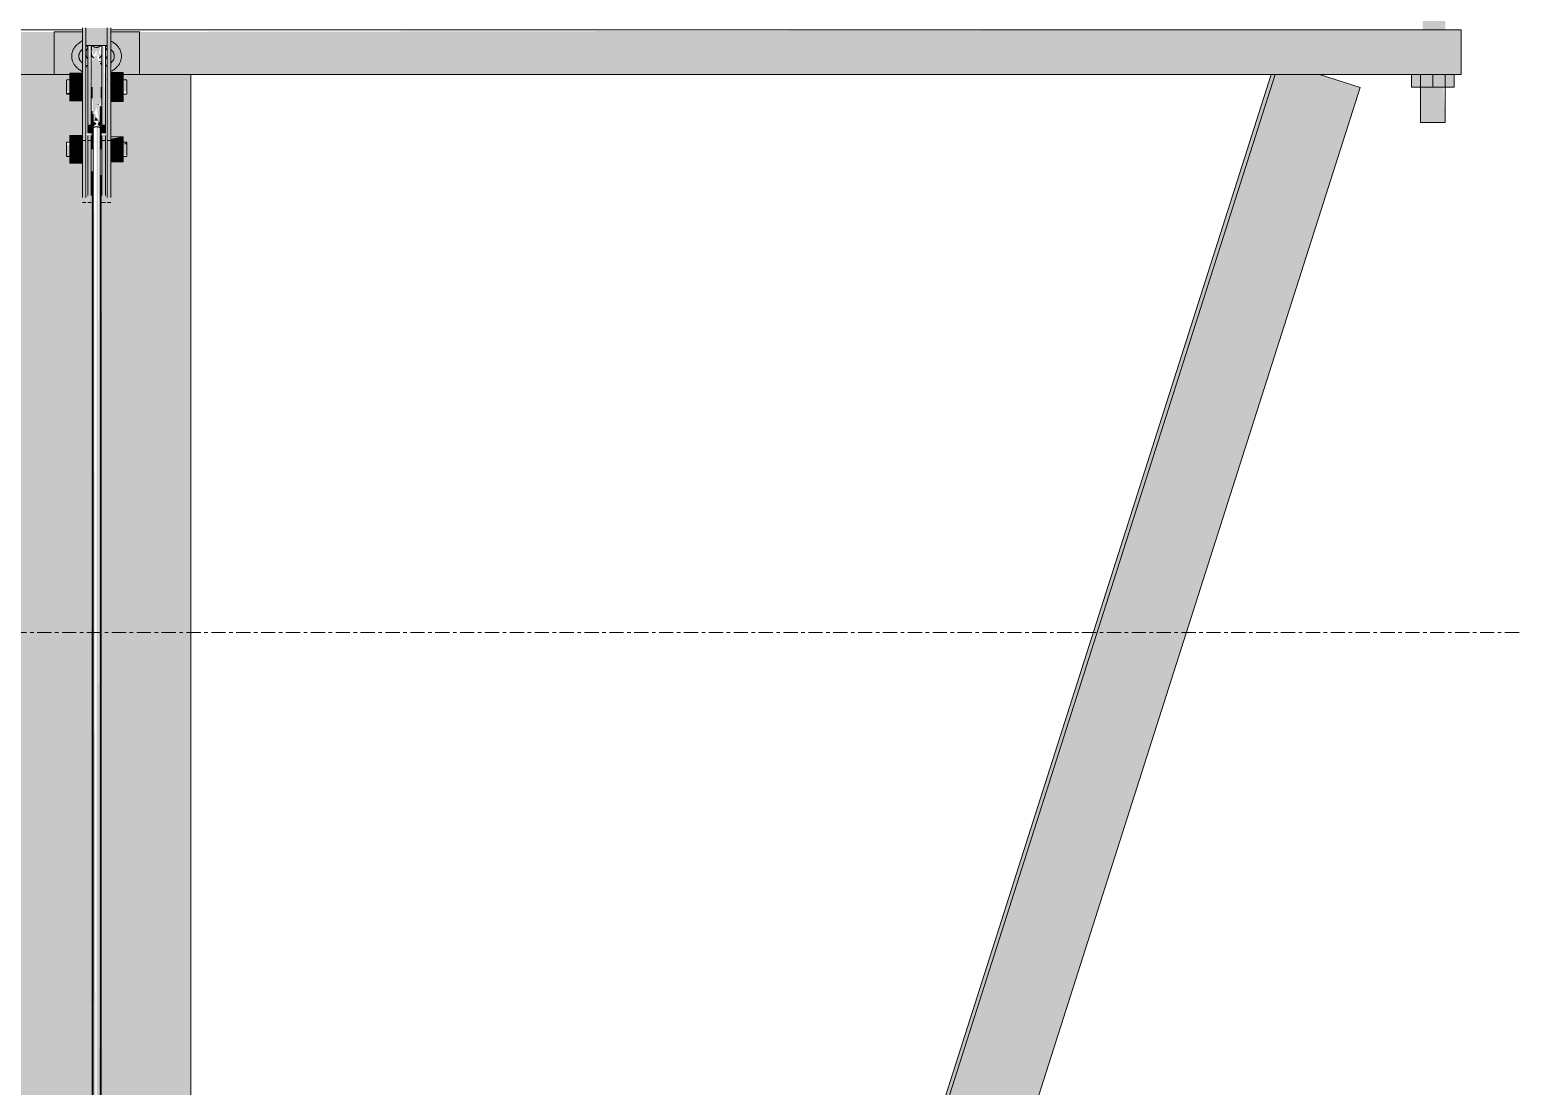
# Model space of a CAD drawing. Header units: inches. Extents: x 21380 to 98133, y -290 to 853.
# Drawn here: x 36581.2 to 36633.4, y 245.8 to 283 of the extents above; entities that cross this region are included whole.
import ezdxf

# ---------------------------------------------------------------- set-up
doc = ezdxf.new("R2010")
doc.units = ezdxf.units.IN
doc.header["$MEASUREMENT"] = 0
doc.linetypes.add('Grid Line 1_2_', pattern=[0.875, 0.5, -0.125, 0.125, -0.125])
doc.layers.add('A-FLOR-LEVL', color=51, linetype='Continuous', lineweight=9)
doc.layers.add('Q-SPCQ', color=91, linetype='Continuous', lineweight=9)

# ---------------------------------------------------------------- blocks, each defined once
blk = doc.blocks.new('Basketball_Backstop-Performance_Sports_Systems-3103-Ceiling_Hung - 27_-0_ to 27_-11 7_8_-706978-Building Section - East_West looking South')
at = {"layer": 'Q-SPCQ'}
h = blk.add_hatch(color=256, dxfattribs=at)
h.paths.add_polyline_path([(-24910.029, 279.687), (-24909.169, 279.687), (-24909.238, 280.937), (-24910.044, 280.937), (-24910.044, 279.687)], flags=0)
h.paths.add_polyline_path([(-24909.558, 282.955), (-24909.169, 282.955), (-24909.196, 284.763), (-24909.53, 284.859), (-24909.941, 284.795), (-24910.044, 284.75), (-24909.957, 282.955), (-24909.655, 282.955)], flags=0)
h = blk.add_hatch(color=256, dxfattribs=at)
h.paths.add_polyline_path([(-25004.607, 281.375), (-24958.107, 281.375), (-24958.107, 282.875), (-25004.607, 282.955), (-25004.607, 281.497)], flags=0)
h.paths.add_polyline_path([(-24951.405, 281.375), (-24908.607, 281.375), (-24908.607, 282.955), (-24955.107, 282.875), (-24955.107, 281.375), (-24953.294, 281.375)], flags=0)
h.paths.add_polyline_path([(-24956.424, 282.237), (-24956.55, 282.059), (-24956.522, 282.231), (-24956.509, 282.232)], flags=0)
h.paths.add_polyline_path([(-24956.424, 281.808), (-24956.509, 282.396), (-24956.799, 282.312), (-24956.794, 282.236), (-24956.612, 282.226), (-24956.607, 282.055), (-24956.548, 282.052), (-24956.444, 281.814)], flags=0)
h.paths.add_polyline_path([(-24956.701, 281.835), (-24956.68, 281.844), (-24956.799, 282.237), (-24956.794, 281.99), (-24956.704, 281.839)], flags=0)
h.paths.add_polyline_path([(-24956.299, 281.915), (-24956.237, 282.125), (-24956.299, 281.937)], flags=0)
h = blk.add_hatch(color=256, dxfattribs=at)
h.paths.add_polyline_path([(-24958.107, 281.375), (-24957.112, 281.425), (-24957.112, 282.875), (-24958.107, 282.875), (-24958.107, 281.497)], flags=0)
h.paths.add_polyline_path([(-24955.107, 281.375), (-24955.107, 282.875), (-24956.112, 282.875), (-24956.082, 281.443), (-24955.674, 281.375)], flags=0)
h.paths.add_polyline_path([(-24956.298, 281.623), (-24956.237, 281.692), (-24956.299, 281.623)], flags=0)
for points in [[(-24956.987, 280.229), (-24956.987, 283.015), (-24957.112, 283.015), (-24957.112, 280.229)], [(-24956.237, 282.396), (-24956.237, 283.015), (-24956.987, 283.015), (-24956.987, 282.396)], [(-24956.112, 280.229), (-24956.112, 283.015), (-24956.237, 283.015), (-24956.237, 280.229)], [(-24956.799, 279.612), (-24956.869, 282.396), (-24956.924, 282.396), (-24956.924, 279.612)], [(-24956.424, 279.612), (-24956.299, 279.612), (-24956.369, 282.396), (-24956.424, 282.396), (-24956.424, 280)], [(-24957.112, 281.295), (-24957.112, 281.425), (-24957.549, 281.425), (-24957.549, 281.295)], [(-24957.112, 280.807), (-24957.112, 281.295), (-24957.549, 281.295), (-24957.549, 280.807)], [(-24956.424, 281.687), (-24956.424, 281.808), (-24956.5, 281.773)], [(-24956.112, 281.19), (-24955.674, 281.19), (-24955.674, 281.443), (-24956.112, 281.443)], [(-24952.627, 164.313), (-24952.492, 164.314), (-24915.16, 281.375), (-24915.294, 281.375), (-24952.626, 164.314)], [(-24909.607, 280.937), (-24909.607, 281.375), (-24910.357, 281.375), (-24910.357, 280.937)], [(-24909.607, 280.937), (-24908.857, 280.937), (-24908.857, 281.375), (-24909.607, 281.375)], [(-24957.112, 280.45), (-24957.112, 280.807), (-24957.549, 280.807), (-24957.549, 280.45)], [(-24955.674, 280.685), (-24955.674, 281.19), (-24956.112, 281.19), (-24956.112, 280.685), (-24955.792, 280.685)], [(-24957.549, 280.696), (-24957.549, 280.761), (-24957.674, 280.696)], [(-24956.544, 280.288), (-24956.528, 280.366), (-24956.583, 280.32), (-24956.548, 280.288)], [(-24955.674, 280.432), (-24955.674, 280.685), (-24956.112, 280.685), (-24956.112, 280.432), (-24955.792, 280.432)], [(-24956.987, 279.493), (-24956.987, 280.229), (-24957.112, 280.229), (-24957.112, 279.493)], [(-24956.763, 279.579), (-24956.737, 279.749), (-24956.763, 279.749)], [(-24956.237, 279.493), (-24956.112, 279.493), (-24956.112, 280.229), (-24956.237, 280.229), (-24956.237, 279.828)], [(-24957.549, 278.881), (-24957.112, 278.881), (-24957.112, 279.238), (-24957.549, 279.238), (-24957.549, 279.055)], [(-24956.987, 277.141), (-24957.005, 279.493), (-24957.112, 279.493), (-24957.112, 277.141)], [(-24956.799, 279.314), (-24956.799, 279.612), (-24956.924, 279.612), (-24956.924, 279.314)], [(-24956.799, 277.126), (-24956.799, 279.314), (-24956.924, 279.235), (-24956.924, 277.126)], [(-24956.424, 279.314), (-24956.299, 279.314), (-24956.299, 279.612), (-24956.424, 279.612)], [(-24956.299, 277.126), (-24956.299, 279.314), (-24956.424, 279.235), (-24956.424, 277.126)], [(-24956.112, 277.141), (-24956.13, 279.493), (-24956.237, 279.493), (-24956.237, 277.141)], [(-24957.549, 278.393), (-24957.112, 278.393), (-24957.112, 278.881), (-24957.549, 278.881), (-24957.549, 278.662)], [(-24955.674, 278.75), (-24955.674, 279.187), (-24956.112, 279.121), (-24956.112, 278.75), (-24955.792, 278.75)], [(-24955.674, 278.312), (-24955.674, 278.75), (-24956.112, 278.75), (-24956.112, 278.312), (-24955.792, 278.312)], [(-24955.549, 278.927), (-24955.549, 278.991), (-24955.674, 278.927)], [(-24957.112, 278.262), (-24957.112, 278.393), (-24957.549, 278.393), (-24957.549, 278.262)]]:
    blk.add_hatch(color=256, dxfattribs=at).paths.add_polyline_path(points, flags=0)
h = blk.add_hatch(color=256, dxfattribs=at)
h.paths.add_polyline_path([(-24956.612, 282.226), (-24956.799, 282.237), (-24956.701, 282.059)], flags=0)
h.paths.add_polyline_path([(-24956.548, 282.052), (-24956.522, 282.231), (-24956.612, 282.226), (-24956.55, 282.059)], flags=0)
h.paths.add_polyline_path([(-24956.719, 279.931), (-24956.548, 280.4), (-24956.424, 280.276), (-24956.424, 281.687), (-24956.522, 281.798), (-24956.612, 282.055), (-24956.695, 281.998), (-24956.725, 281.875), (-24956.799, 281.875), (-24956.741, 280)], flags=0)
h = blk.add_hatch(color=256, dxfattribs=at)
h.paths.add_polyline_path([(-24956.737, 157.563), (-24956.737, 160.188), (-24959.822, 160.188), (-24959.806, 157.563), (-24957.248, 157.563)], flags=0)
h.paths.add_polyline_path([(-24956.487, 157.563), (-24953.391, 157.563), (-24953.407, 160.188), (-24956.487, 160.188), (-24956.487, 159.431)], flags=0)
h.paths.add_polyline_path([(-24956.799, 208.884), (-24956.737, 209.069), (-24956.799, 209.069)], flags=0)
h.paths.add_polyline_path([(-24959.709, 164.313), (-24956.737, 164.314), (-24956.799, 208.559), (-24956.924, 208.559), (-24956.987, 208.574), (-24957.112, 208.574), (-24957.112, 209.695), (-24957.549, 209.695), (-24957.549, 209.942), (-24957.674, 210.006), (-24957.674, 210.425), (-24957.549, 210.425), (-24957.464, 210.671), (-24957.112, 210.698), (-24957.112, 211.694), (-24956.987, 211.694), (-24956.987, 211.919), (-24957.112, 211.919), (-24957.112, 213.056), (-24956.799, 213.14), (-24956.768, 224.759), (-24958.263, 224.755), (-24959.919, 224.751), (-24959.886, 164.313), (-24959.806, 164.313)], flags=0)
h.paths.add_polyline_path([(-24955.792, 164.313), (-24953.294, 164.314), (-24953.333, 224.797), (-24954.362, 224.75), (-24956.455, 224.75), (-24956.424, 213.056), (-24956.112, 213.056), (-24956.112, 211.919), (-24956.237, 211.919), (-24956.237, 211.694), (-24956.112, 211.641), (-24956.112, 210.621), (-24955.674, 210.621), (-24955.674, 210.425), (-24955.549, 210.36), (-24955.549, 209.942), (-24955.674, 209.942), (-24955.749, 209.746), (-24956.112, 209.746), (-24956.127, 208.574), (-24956.237, 208.574), (-24956.299, 208.559), (-24956.424, 208.559), (-24956.356, 164.313)], flags=0)
h.paths.add_polyline_path([(-24956.987, 210.425), (-24956.924, 210.425), (-24956.987, 210.554)], flags=0)
h.paths.add_polyline_path([(-24956.299, 210.425), (-24956.237, 210.426), (-24956.299, 210.474)], flags=0)
h.paths.add_polyline_path([(-24956.799, 210.933), (-24956.768, 210.944), (-24956.799, 210.944)], flags=0)
h.paths.add_polyline_path([(-24956.17, 213.766), (-24956.391, 213.831), (-24956.202, 213.933)], flags=0)
h.paths.add_polyline_path([(-24956.799, 277.451), (-24956.768, 277.636), (-24956.799, 277.636)], flags=0)
h.paths.add_polyline_path([(-24958.98, 225.187), (-24958.496, 225.239), (-24956.768, 225.25), (-24956.799, 277.126), (-24956.924, 277.141), (-24956.987, 277.141), (-24957.112, 277.141), (-24957.112, 278.262), (-24957.549, 278.262), (-24957.549, 278.509), (-24957.674, 278.573), (-24957.674, 278.991), (-24957.549, 279.055), (-24957.464, 279.238), (-24957.112, 279.238), (-24957.112, 280.45), (-24957.549, 280.45), (-24957.549, 280.696), (-24957.674, 280.761), (-24957.674, 281.179), (-24957.549, 281.179), (-24957.549, 281.375), (-24959.919, 281.375), (-24959.844, 225.245), (-24959.059, 225.195)], flags=0)
h.paths.add_polyline_path([(-24955.124, 225.189), (-24954.95, 225.245), (-24953.294, 225.249), (-24953.294, 281.375), (-24955.674, 281.375), (-24955.674, 281.179), (-24955.549, 281.114), (-24955.549, 280.696), (-24955.674, 280.685), (-24955.754, 280.432), (-24956.112, 280.432), (-24956.112, 279.187), (-24955.674, 279.187), (-24955.674, 278.991), (-24955.549, 278.927), (-24955.549, 278.509), (-24955.674, 278.509), (-24955.749, 278.312), (-24956.112, 278.312), (-24956.112, 277.141), (-24956.237, 277.141), (-24956.299, 277.126), (-24956.424, 277.126), (-24956.455, 225.242), (-24955.222, 225.192)], flags=0)
h.paths.add_polyline_path([(-24957.518, 225.2), (-24957.985, 225.226), (-24957.735, 225.202)], flags=0)
h.paths.add_polyline_path([(-24956.799, 279.5), (-24956.763, 279.579), (-24956.799, 279.511)], flags=0)
h = blk.add_hatch(color=256, dxfattribs=at)
h.paths.add_polyline_path([(-24956.299, 281.179), (-24956.237, 281.179), (-24956.299, 281.312)], flags=0)
h.paths.add_polyline_path([(-24956.987, 281.179), (-24956.924, 281.179), (-24956.987, 281.197)], flags=0)
h = blk.add_hatch(color=256, dxfattribs=at)
h.paths.add_polyline_path([(-24951.508, 157.563), (-24950.671, 160.188), (-24953.391, 160.188), (-24953.391, 157.563)], flags=0)
h.paths.add_polyline_path([(-24952.493, 164.313), (-24949.355, 164.314), (-24912.168, 280.918), (-24913.591, 281.375), (-24915.16, 281.375), (-24952.492, 164.314)], flags=0)
h = blk.add_hatch(color=256, dxfattribs=at)
h.paths.add_polyline_path([(-24955.674, 280.761), (-24955.549, 280.812), (-24955.549, 281.179), (-24955.674, 281.111), (-24955.674, 280.764)], flags=0)
h.paths.add_polyline_path([(-24956.987, 280.761), (-24956.924, 280.834), (-24956.987, 280.796)], flags=0)
h.paths.add_polyline_path([(-24956.299, 280.761), (-24956.237, 280.812), (-24956.299, 280.779)], flags=0)
h.paths.add_polyline_path([(-24957.674, 280.761), (-24957.549, 280.816), (-24957.549, 281.179), (-24957.674, 281.114), (-24957.674, 280.807)], flags=0)
h = blk.add_hatch(color=256, dxfattribs=at)
h.paths.add_polyline_path([(-24956.987, 280.208), (-24956.924, 280.276), (-24956.987, 280.229)], flags=0)
h.paths.add_polyline_path([(-24956.299, 280.208), (-24956.237, 280.276), (-24956.299, 280.229)], flags=0)
h = blk.add_hatch(color=256, dxfattribs=at)
h.paths.add_polyline_path([(-24956.612, 210.929), (-24956.487, 210.944), (-24956.55, 279.596), (-24956.612, 279.649), (-24956.612, 213.14)], flags=0)
h.paths.add_polyline_path([(-24956.487, 279.643), (-24956.549, 280.288), (-24956.612, 280.254), (-24956.524, 279.735), (-24956.487, 279.643)], flags=0)
h = blk.add_hatch(color=256, dxfattribs=at)
h.paths.add_polyline_path([(-24956.694, 279.749), (-24956.53, 279.749), (-24956.64, 279.882), (-24956.676, 279.793)], flags=0)
h.paths.add_polyline_path([(-24956.799, 279.489), (-24956.612, 279.649), (-24956.703, 279.726), (-24956.749, 279.612)], flags=0)
h.paths.add_polyline_path([(-24956.424, 279.489), (-24956.53, 279.749), (-24956.568, 279.612)], flags=0)
h = blk.add_hatch(color=256, dxfattribs=at)
h.paths.add_polyline_path([(-24956.612, 210.929), (-24956.7, 279.574), (-24956.737, 279.489), (-24956.672, 210.944), (-24956.612, 210.929)], flags=0)
h.paths.add_polyline_path([(-24956.737, 279.643), (-24956.612, 279.951), (-24956.694, 280.013), (-24956.737, 279.749)], flags=0)
h = blk.add_hatch(color=256, dxfattribs=at)
h.paths.add_polyline_path([(-24955.674, 278.509), (-24955.549, 278.573), (-24955.549, 278.927), (-24955.674, 278.871), (-24955.674, 278.532)], flags=0)
h.paths.add_polyline_path([(-24957.549, 278.509), (-24957.549, 278.927), (-24957.674, 278.875), (-24957.674, 278.509)], flags=0)
h = blk.add_hatch(color=256, dxfattribs=at)
h.paths.add_polyline_path([(-24956.487, 278.68), (-24956.461, 278.75), (-24956.487, 278.681)], flags=0)
h.paths.add_polyline_path([(-24956.476, 278.694), (-24956.476, 278.75), (-24956.476, 278.711)], flags=0)
for p, q in [((-25004.607, 282.955), (-24957.112, 282.955)), ((-24958.107, 282.875), (-24958.107, 281.375)), ((-24957.112, 282.875), (-24958.107, 282.875)), ((-24957.112, 280.229), (-24957.112, 283.015)), ((-24956.987, 283.015), (-24956.987, 280.229)), ((-24956.237, 280.229), (-24956.237, 283.015)), ((-24956.112, 283.015), (-24956.112, 280.229)), ((-24956.112, 282.955), (-24908.607, 282.955)), ((-24955.107, 282.875), (-24956.112, 282.875)), ((-24955.107, 281.375), (-24955.107, 282.875)), ((-24908.607, 282.955), (-24908.607, 281.375)), ((-24956.237, 282.396), (-24956.987, 282.396)), ((-24956.924, 279.612), (-24956.924, 282.408)), ((-24956.799, 282.408), (-24956.799, 279.612)), ((-24956.424, 279.612), (-24956.424, 282.408)), ((-24956.299, 282.408), (-24956.299, 279.612)), ((-24959.919, 281.375), (-24957.553, 281.375)), ((-24957.549, 281.295), (-24957.549, 281.425)), ((-24957.549, 281.425), (-24957.112, 281.425)), ((-24957.549, 280.807), (-24957.549, 281.295)), ((-24957.549, 281.295), (-24957.112, 281.295)), ((-24956.112, 281.443), (-24955.674, 281.443)), ((-24955.674, 281.443), (-24955.674, 281.19)), ((-24955.671, 281.375), (-24953.294, 281.375)), ((-24908.607, 281.375), (-24953.294, 281.375)), ((-24953.294, 224.989), (-24953.294, 281.375)), ((-24915.294, 281.375), (-24952.626, 164.314)), ((-24915.16, 281.375), (-24952.492, 164.314)), ((-24913.591, 281.375), (-24912.168, 280.918)), ((-24910.357, 281.375), (-24910.357, 280.937)), ((-24910.044, 281.375), (-24910.044, 279.687)), ((-24909.607, 280.937), (-24909.607, 281.375)), ((-24909.169, 279.687), (-24909.169, 281.375)), ((-24908.857, 281.375), (-24908.857, 280.937)), ((-24957.112, 281.187), (-24957.674, 281.187)), ((-24957.674, 280.761), (-24957.674, 281.179)), ((-24957.549, 280.45), (-24957.549, 280.807)), ((-24957.549, 280.807), (-24957.112, 280.807)), ((-24956.768, 280.937), (-24956.768, 280.545)), ((-24956.455, 280.545), (-24956.455, 280.937)), ((-24956.112, 281.19), (-24955.674, 281.19)), ((-24955.549, 281.187), (-24956.112, 281.187)), ((-24955.674, 281.19), (-24955.674, 280.685)), ((-24955.549, 281.179), (-24955.549, 280.761)), ((-24912.168, 280.918), (-24949.355, 164.314)), ((-24909.607, 280.937), (-24910.357, 280.937)), ((-24908.857, 280.937), (-24909.607, 280.937)), ((-24957.674, 280.696), (-24957.674, 280.761)), ((-24957.674, 280.687), (-24957.112, 280.687)), ((-24957.549, 280.45), (-24957.112, 280.45)), ((-24956.487, 279.643), (-24956.487, 280.276)), ((-24956.112, 280.687), (-24955.549, 280.687)), ((-24956.112, 280.685), (-24955.674, 280.685)), ((-24955.674, 280.432), (-24956.112, 280.432)), ((-24955.674, 280.685), (-24955.674, 280.432)), ((-24955.549, 280.761), (-24955.549, 280.696)), ((-24957.112, 279.482), (-24957.112, 280.229)), ((-24956.987, 280.229), (-24956.987, 279.482)), ((-24956.768, 280.087), (-24956.768, 279.566)), ((-24956.737, 279.987), (-24956.737, 279.643)), ((-24956.455, 279.566), (-24956.455, 280.241)), ((-24956.237, 279.482), (-24956.237, 280.229)), ((-24956.112, 280.229), (-24956.112, 279.482)), ((-24957.549, 278.881), (-24957.549, 279.238)), ((-24957.549, 279.238), (-24957.112, 279.238)), ((-24957.112, 277.058), (-24957.112, 279.495)), ((-24956.987, 279.495), (-24956.987, 277.058)), ((-24956.924, 279.314), (-24956.924, 279.612)), ((-24956.924, 277.126), (-24956.924, 279.235)), ((-24956.799, 279.612), (-24956.799, 279.314)), ((-24956.799, 279.235), (-24956.799, 277.126)), ((-24956.768, 279.515), (-24956.768, 278.75)), ((-24956.737, 279.542), (-24956.737, 210.698)), ((-24956.487, 210.698), (-24956.487, 279.542)), ((-24956.455, 278.75), (-24956.455, 279.515)), ((-24956.424, 279.314), (-24956.424, 279.612)), ((-24956.424, 277.126), (-24956.424, 279.235)), ((-24956.299, 279.612), (-24956.299, 279.314)), ((-24956.299, 279.235), (-24956.299, 277.126)), ((-24956.237, 277.058), (-24956.237, 279.495)), ((-24956.112, 279.495), (-24956.112, 277.058)), ((-24909.169, 279.687), (-24910.044, 279.687)), ((-24957.182, 279), (-24957.674, 279)), ((-24957.674, 278.927), (-24957.674, 278.991)), ((-24957.674, 278.509), (-24957.674, 278.927)), ((-24957.549, 278.393), (-24957.549, 278.881)), ((-24957.549, 278.881), (-24957.112, 278.881)), ((-24957.112, 279.062), (-24956.987, 279.062)), ((-24956.924, 279.062), (-24956.799, 279.062)), ((-24956.424, 279.062), (-24956.299, 279.062)), ((-24956.237, 279.062), (-24956.112, 279.062)), ((-24956.112, 279.187), (-24955.674, 279.187)), ((-24955.674, 278.75), (-24956.112, 278.75)), ((-24955.549, 279), (-24956.041, 279)), ((-24955.674, 279.187), (-24955.674, 278.75)), ((-24955.674, 278.75), (-24955.674, 278.312)), ((-24955.549, 278.991), (-24955.549, 278.927)), ((-24955.549, 278.927), (-24955.549, 278.509)), ((-24957.674, 278.5), (-24957.112, 278.5)), ((-24957.549, 278.262), (-24957.549, 278.393)), ((-24957.112, 278.393), (-24957.549, 278.393)), ((-24957.549, 278.262), (-24957.112, 278.262)), ((-24956.112, 278.5), (-24955.549, 278.5)), ((-24956.112, 278.312), (-24955.674, 278.312)), ((-24956.768, 277.965), (-24956.768, 211.459)), ((-24956.455, 210.936), (-24956.455, 277.835)), ((-24957.112, 276.875), (-24956.987, 276.875)), ((-24956.924, 276.875), (-24956.799, 276.875)), ((-24956.424, 276.875), (-24956.299, 276.875)), ((-24956.237, 276.875), (-24956.112, 276.875))]:
    blk.add_line(p, q, dxfattribs=at)
at = {"layer": 'Q-SPCQ', "flags": 128}
for points in [[(-24957.11, 282.56), (-24957.138, 282.545), (-24957.165, 282.53), (-24957.191, 282.513), (-24957.217, 282.496), (-24957.241, 282.478), (-24957.265, 282.459), (-24957.287, 282.439), (-24957.309, 282.418), (-24957.33, 282.397), (-24957.35, 282.375), (-24957.368, 282.352), (-24957.385, 282.328), (-24957.402, 282.304), (-24957.416, 282.28), (-24957.43, 282.254), (-24957.442, 282.228), (-24957.453, 282.202), (-24957.462, 282.175), (-24957.47, 282.148), (-24957.477, 282.12), (-24957.482, 282.092), (-24957.485, 282.064), (-24957.486, 282.036), (-24957.487, 282.02)], [(-24956.986, 282.343), (-24956.965, 282.353), (-24956.943, 282.362), (-24956.921, 282.371)], [(-24956.794, 282.236), (-24956.794, 282.25), (-24956.794, 282.265), (-24956.794, 282.28), (-24956.794, 282.296), (-24956.794, 282.312), (-24956.794, 282.329), (-24956.794, 282.347), (-24956.794, 282.365), (-24956.794, 282.384), (-24956.794, 282.403)], [(-24956.794, 282.389), (-24956.794, 282.37), (-24956.794, 282.352), (-24956.794, 282.334), (-24956.794, 282.317), (-24956.794, 282.3), (-24956.794, 282.284), (-24956.794, 282.269), (-24956.794, 282.254), (-24956.794, 282.24)], [(-24956.766, 282.396), (-24956.76, 282.39), (-24956.753, 282.384), (-24956.747, 282.379), (-24956.739, 282.374), (-24956.732, 282.369), (-24956.725, 282.364), (-24956.717, 282.36), (-24956.709, 282.356), (-24956.701, 282.352), (-24956.693, 282.348), (-24956.685, 282.345), (-24956.677, 282.342), (-24956.668, 282.34), (-24956.66, 282.338), (-24956.651, 282.336), (-24956.642, 282.335), (-24956.634, 282.334), (-24956.625, 282.333), (-24956.616, 282.333), (-24956.607, 282.333), (-24956.598, 282.333), (-24956.59, 282.334), (-24956.581, 282.335), (-24956.572, 282.336), (-24956.564, 282.338), (-24956.555, 282.34), (-24956.547, 282.343), (-24956.538, 282.345), (-24956.53, 282.348), (-24956.522, 282.352), (-24956.514, 282.356), (-24956.506, 282.36), (-24956.498, 282.364), (-24956.491, 282.369), (-24956.484, 282.374), (-24956.477, 282.379), (-24956.47, 282.384), (-24956.463, 282.39), (-24956.457, 282.396)], [(-24956.292, 282.367), (-24956.27, 282.358), (-24956.248, 282.348)], [(-24955.737, 282.02), (-24955.737, 282.049), (-24955.74, 282.077), (-24955.744, 282.105), (-24955.749, 282.133), (-24955.756, 282.16), (-24955.765, 282.187), (-24955.775, 282.214), (-24955.787, 282.24), (-24955.799, 282.266), (-24955.814, 282.291), (-24955.829, 282.316), (-24955.846, 282.339), (-24955.864, 282.363), (-24955.883, 282.385), (-24955.903, 282.407), (-24955.924, 282.428), (-24955.946, 282.448), (-24955.969, 282.467), (-24955.993, 282.486), (-24956.018, 282.504), (-24956.044, 282.521), (-24956.071, 282.537), (-24956.098, 282.552)], [(-24957.487, 282.02), (-24957.486, 281.992), (-24957.483, 281.964), (-24957.479, 281.936), (-24957.474, 281.908), (-24957.467, 281.881), (-24957.458, 281.853), (-24957.448, 281.827), (-24957.437, 281.8), (-24957.424, 281.775), (-24957.41, 281.75), (-24957.394, 281.725), (-24957.378, 281.701), (-24957.36, 281.678), (-24957.341, 281.656), (-24957.32, 281.634), (-24957.299, 281.613), (-24957.277, 281.593), (-24957.254, 281.573), (-24957.23, 281.555), (-24957.205, 281.537), (-24957.179, 281.52), (-24957.153, 281.504), (-24957.125, 281.488)], [(-24957.237, 282.02), (-24957.236, 282.035), (-24957.235, 282.049), (-24957.233, 282.063), (-24957.23, 282.077), (-24957.227, 282.091), (-24957.222, 282.106), (-24957.217, 282.12), (-24957.21, 282.134), (-24957.203, 282.148), (-24957.195, 282.163), (-24957.186, 282.177), (-24957.176, 282.191), (-24957.165, 282.205), (-24957.154, 282.219), (-24957.141, 282.233), (-24957.127, 282.246), (-24957.113, 282.26)], [(-24957.119, 281.787), (-24957.134, 281.8), (-24957.147, 281.814), (-24957.159, 281.828), (-24957.17, 281.842), (-24957.181, 281.856), (-24957.19, 281.87), (-24957.199, 281.885), (-24957.207, 281.899), (-24957.213, 281.913), (-24957.219, 281.927), (-24957.224, 281.942), (-24957.228, 281.956), (-24957.232, 281.97), (-24957.234, 281.984), (-24957.236, 281.999), (-24957.237, 282.013), (-24957.237, 282.02)], [(-24956.794, 282.149), (-24956.794, 282.143), (-24956.794, 282.137), (-24956.794, 282.133), (-24956.794, 282.13), (-24956.794, 282.127), (-24956.794, 282.126), (-24956.794, 282.125)], [(-24956.794, 282.125), (-24956.794, 282.125), (-24956.794, 282.127), (-24956.794, 282.129), (-24956.794, 282.132), (-24956.794, 282.136), (-24956.794, 282.141), (-24956.794, 282.147)], [(-24956.706, 281.966), (-24956.712, 281.97), (-24956.719, 281.975), (-24956.724, 281.979), (-24956.73, 281.984), (-24956.736, 281.989), (-24956.741, 281.994), (-24956.746, 282), (-24956.751, 282.006), (-24956.756, 282.011), (-24956.76, 282.017), (-24956.764, 282.024), (-24956.768, 282.03), (-24956.772, 282.037), (-24956.775, 282.043), (-24956.778, 282.05), (-24956.781, 282.057), (-24956.784, 282.064), (-24956.786, 282.071), (-24956.788, 282.078), (-24956.79, 282.086), (-24956.791, 282.093), (-24956.792, 282.101), (-24956.793, 282.108), (-24956.794, 282.115), (-24956.794, 282.123), (-24956.794, 282.125)], [(-24956.426, 282.073), (-24956.429, 282.066), (-24956.431, 282.059), (-24956.434, 282.052), (-24956.437, 282.045), (-24956.44, 282.038), (-24956.444, 282.032), (-24956.448, 282.025), (-24956.452, 282.019), (-24956.456, 282.013), (-24956.461, 282.007), (-24956.466, 282.001), (-24956.471, 281.996), (-24956.476, 281.99), (-24956.481, 281.985), (-24956.487, 281.98), (-24956.493, 281.976), (-24956.499, 281.971), (-24956.505, 281.967), (-24956.512, 281.963), (-24956.518, 281.96)], [(-24956.113, 281.48), (-24956.085, 281.495), (-24956.058, 281.511), (-24956.032, 281.528), (-24956.007, 281.545), (-24955.982, 281.563), (-24955.959, 281.582), (-24955.936, 281.602), (-24955.914, 281.623), (-24955.893, 281.644), (-24955.874, 281.666), (-24955.855, 281.689), (-24955.838, 281.712), (-24955.822, 281.736), (-24955.807, 281.761), (-24955.793, 281.787), (-24955.781, 281.813), (-24955.77, 281.839), (-24955.761, 281.866), (-24955.753, 281.893), (-24955.747, 281.921), (-24955.742, 281.949), (-24955.739, 281.977), (-24955.737, 282.005), (-24955.737, 282.02)], [(-24955.987, 282.02), (-24955.987, 282.006), (-24955.988, 281.992), (-24955.99, 281.978), (-24955.993, 281.964), (-24955.997, 281.949), (-24956.001, 281.935), (-24956.007, 281.921), (-24956.013, 281.907), (-24956.02, 281.892), (-24956.028, 281.878), (-24956.037, 281.864), (-24956.047, 281.85), (-24956.058, 281.836), (-24956.07, 281.822), (-24956.082, 281.808), (-24956.096, 281.794), (-24956.111, 281.781)], [(-24956.104, 282.254), (-24956.09, 282.24), (-24956.077, 282.227), (-24956.064, 282.213), (-24956.053, 282.199), (-24956.042, 282.185), (-24956.033, 282.17), (-24956.024, 282.156), (-24956.017, 282.142), (-24956.01, 282.128), (-24956.004, 282.113), (-24955.999, 282.099), (-24955.995, 282.085), (-24955.992, 282.071), (-24955.989, 282.056), (-24955.988, 282.042), (-24955.987, 282.028), (-24955.987, 282.02)], [(-24956.931, 281.674), (-24956.954, 281.683), (-24956.975, 281.692)], [(-24956.237, 281.698), (-24956.258, 281.688), (-24956.28, 281.678), (-24956.302, 281.67)], [(-24956.424, 279.437), (-24956.429, 279.445), (-24956.434, 279.452), (-24956.439, 279.459), (-24956.445, 279.466), (-24956.451, 279.472), (-24956.457, 279.479), (-24956.463, 279.485), (-24956.47, 279.491), (-24956.477, 279.496), (-24956.484, 279.501), (-24956.491, 279.506), (-24956.499, 279.511), (-24956.506, 279.515), (-24956.514, 279.519), (-24956.522, 279.523), (-24956.53, 279.527), (-24956.538, 279.53), (-24956.547, 279.533), (-24956.555, 279.535), (-24956.564, 279.537), (-24956.572, 279.539), (-24956.581, 279.54), (-24956.59, 279.541), (-24956.599, 279.542), (-24956.607, 279.542), (-24956.616, 279.542), (-24956.625, 279.542), (-24956.634, 279.541), (-24956.642, 279.54), (-24956.651, 279.539), (-24956.66, 279.537), (-24956.668, 279.535), (-24956.677, 279.532), (-24956.685, 279.53), (-24956.693, 279.527), (-24956.701, 279.523), (-24956.709, 279.519), (-24956.717, 279.515), (-24956.725, 279.511), (-24956.732, 279.506), (-24956.74, 279.501), (-24956.747, 279.496), (-24956.753, 279.491), (-24956.76, 279.485), (-24956.766, 279.479), (-24956.773, 279.472), (-24956.778, 279.466), (-24956.784, 279.459), (-24956.789, 279.452), (-24956.794, 279.445), (-24956.799, 279.437)], [(-24956.74, 277.314), (-24956.747, 277.309), (-24956.753, 277.303), (-24956.76, 277.297), (-24956.766, 277.291), (-24956.773, 277.285), (-24956.778, 277.278), (-24956.784, 277.272), (-24956.789, 277.265), (-24956.794, 277.257), (-24956.799, 277.25)], [(-24956.424, 277.25), (-24956.429, 277.257), (-24956.434, 277.265), (-24956.439, 277.272), (-24956.445, 277.278), (-24956.451, 277.285), (-24956.457, 277.291), (-24956.463, 277.297), (-24956.47, 277.303), (-24956.477, 277.309), (-24956.484, 277.314)]]:
    blk.add_lwpolyline(points, dxfattribs=at)
at = {"layer": 'Q-SPCQ'}
for start, end in [(150, 180), (180, 210), (15, 30), (330, 345)]:
    blk.add_arc((-24956.607, 282.125), 0.375, start, end, dxfattribs=at)
for start_param, end_param in [(1.047198, 1.308997), (2.617994, 2.879793), (0.261799, 0.523599)]:
    blk.add_ellipse((-24956.612, 281.578), major_axis=(0.375, 0), ratio=0.707107, start_param=start_param, end_param=end_param, dxfattribs=at)

msp = doc.modelspace()

# ---------------------------------------------------------------- linework, layer by layer
at = {"layer": 'A-FLOR-LEVL', "linetype": 'Grid Line 1_2_'}
msp.add_line((34982.845, 261.75), (39861.53, 261.75), dxfattribs=at)

# ---------------------------------------------------------------- block references
at = {"layer": 'Q-SPCQ'}
msp.add_blockref('Basketball_Backstop-Performance_Sports_Systems-3103-Ceiling_Hung - 27_-0_ to 27_-11 7_8_-706978-Building Section - East_West looking South', (61540.169, 0), dxfattribs=at)

doc.saveas('drawing.dxf')
